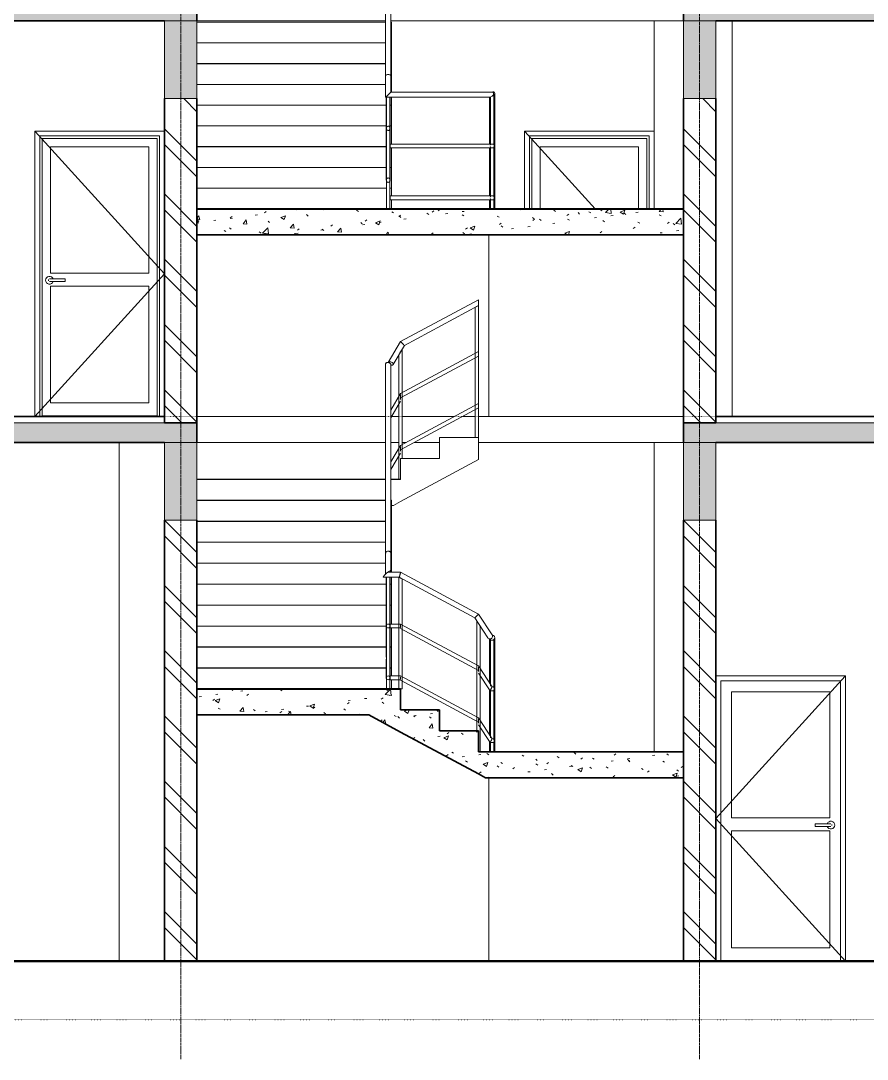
# Model space of a CAD drawing. Header units: millimetres. Extents: x -22696 to 333987, y -7117 to 2643871.
# Drawn here: x 84063 to 90588, y -755 to 7250 of the extents above; entities that cross this region are included whole.
import ezdxf

# ---------------------------------------------------------------- set-up
doc = ezdxf.new("R2010")
doc.units = ezdxf.units.MM
doc.linetypes.add('Dot 2mm', pattern=[2, 0, -2])
doc.linetypes.add('Grid Line', pattern=[22.225, 12.7, -3.175, 3.175, -3.175])
for name, color, linetype, lineweight in [('A-010-M_LINE-T', 7, 'Continuous', 18), ('A_Center_Line', 7, 'Continuous', 9), ('A_Col_Ele', 7, 'Continuous', 18), ('A_Detail_Ele', 7, 'Continuous', 18), ('A_Door_Ele', 7, 'Continuous', 9), ('A_Floor_Ele', 7, 'Continuous', 9), ('A_Floor_Plan_Common', 7, 'Continuous', 9), ('A_Floor_Plan_Cut', 7, 'Continuous', 35), ('A_Floor_Sec', 7, 'Continuous', 35), ('A_level', 7, 'Continuous', 9), ('A_LINE', 94, 'Continuous', 18), ('A_Railing', 250, 'Continuous', 9), ('A_Stair_Ele', 250, 'Continuous', 9), ('A_Stair_Sec', 250, 'Continuous', 35), ('A_Wall_Ele', 7, 'Continuous', 9), ('A_Wall_Plan', 7, 'Continuous', 35), ('A_Wall_Sec', 7, 'Continuous', 35)]:
    doc.layers.add(name, color=color, linetype=linetype, lineweight=lineweight)
pattern_1 = [(50, (86128.8, 3775), (364.368, -31.878), [38.1, -419.1]), (355, (86128.8, 3775), (-70.486, 382.113), [30.48, -335.28]), (100.451, (86159.18, 3772.34), (293.885, 350.233), [32.38, -356.18]), (46.184, (86128.8, 3876.6), (542.16, -84.086), [57.15, -628.65]), (96.636, (86174, 3869.6), (474.805, 494.855), [48.57, -534.27]), (351.184, (86128.8, 3876.6), (474.81, 494.85), [45.72, -502.92]), (21, (86179.6, 3851.2), (303.228, -204.53), [38.1, -419.1]), (326, (86179.6, 3851.2), (123.604, 368.376), [30.48, -335.28]), (71.451, (86204.88, 3834.16), (426.834, 163.843), [32.38, -356.18]), (37.5, (86128.81, 3775), (6.1766, 169.11), [16.764, -314.452, 16.764, -323.596, -336.55]), (37.5, (86128.81, 3775), (6.1766, 169.11), [-671.576, 16.764, -319.786]), (7.5, (86128.81, 3775), (133.639, 200.3615), [16.764, -177.292, 16.764, -306.832, -128.27]), (7.5, (86128.81, 3775), (133.639, 200.3615), [-517.652, 16.764, -111.506]), (327.5, (86015.53, 3775), (271.182, -11.4584), [16.764, -110.236, 16.764, -379.476, -525.78]), (327.5, (86015.53, 3775), (271.182, -11.4584), [-523.24, 16.764, -509.016]), (317.5, (85964.73, 3775), (296.259, 50.853), [16.764, -148.336, 16.764, -246.38, -373.38]), (317.5, (85964.73, 3775), (296.259, 50.853), [-428.244, 16.764, -356.616])]

# ---------------------------------------------------------------- blocks, each defined once
blk = doc.blocks.new('Concrete Rectangular - 250 x 600mm-571863-Section 1')
at = {"layer": 'A_Col_Ele'}
blk.add_line((-8225, 4000), (-8225, 0), dxfattribs=at)
blk = doc.blocks.new('MM_Single leaf Flush Door - D1-530181-Section 1')
at = {"layer": 'A_Door_Ele'}
for p, q in [((-4554.4, 5800), (-5097, 6397)), ((-5062, 6362), (-4138, 6362)), ((-5062, 5800), (-5062, 6362)), ((-5043, 6343), (-4157, 6343)), ((-5043, 5800), (-5043, 6343)), ((-4157, 6343), (-4157, 5800)), ((-4138, 5800), (-4138, 6362)), ((-4978.5, 5800), (-4978.5, 6278.5)), ((-4978.5, 6278.5), (-4221.5, 6278.5)), ((-4221.5, 6278.5), (-4221.5, 5800))]:
    blk.add_line(p, q, dxfattribs=at)
blk = doc.blocks.new('Railing - 25mm 2-560961-Section 1')
at = {"layer": 'A_Railing'}
for p, q in [((-6067.5, 4677.1), (-6067.5, 3715.4)), ((-6042.5, 3876.9), (-6042.5, 4719.4))]:
    blk.add_line(p, q, dxfattribs=at)
at = {"layer": 'A_Railing', "flags": 128}
for points in [[(-6055, 4698.3), (-6059.8, 4690.2), (-6063.8, 4683.3), (-6066.5, 4678.7), (-6067.5, 4677.1)], [(-6042.5, 4719.4), (-6043.5, 4717.8), (-6046.2, 4713.2), (-6050.2, 4706.4), (-6055, 4698.3)]]:
    blk.add_lwpolyline(points, dxfattribs=at)
blk = doc.blocks.new('Railing - 25mm 2-464992-Section 1')
at = {"layer": 'A_Railing'}
for p, q in [((-6162.9, 2960), (-6162.9, 2100)), ((-6150.4, 2960), (-6162.9, 2960)), ((-6137.9, 2960), (-6150.4, 2960)), ((-6137.9, 2100), (-6137.9, 2960))]:
    blk.add_line(p, q, dxfattribs=at)
blk = doc.blocks.new('Railing - 25mm 2-560952-Section 1')
at = {"layer": 'A_Railing'}
for p, q in [((-6067.5, 2961.3), (-6067.5, 2100)), ((-6042.5, 2100), (-6042.5, 2947.8)), ((-6055, 2100), (-6042.5, 2100))]:
    blk.add_line(p, q, dxfattribs=at)
at = {"layer": 'A_Railing', "flags": 128}
for points in [[(-6055, 2954.6), (-6060.4, 2957.5), (-6064.8, 2959.8), (-6067.2, 2961.1)], [(-6042.5, 2947.8), (-6042.8, 2948), (-6045.2, 2949.3), (-6049.6, 2951.6), (-6055, 2954.6)]]:
    blk.add_lwpolyline(points, dxfattribs=at)
blk = doc.blocks.new('Railing - 25mm 2-560955-Section 1')
at = {"layer": 'A_Railing'}
for p, q in [((-5467.5, 2622.9), (-5467.5, 1776.9)), ((-5442.5, 1615.4), (-5442.5, 2584.6))]:
    blk.add_line(p, q, dxfattribs=at)
at = {"layer": 'A_Railing', "flags": 128}
for points in [[(-5455, 2603.7), (-5459.8, 2611.1), (-5463.8, 2617.3), (-5466.5, 2621.4), (-5467.5, 2622.9)], [(-5442.5, 2584.6), (-5443.5, 2586), (-5446.2, 2590.2), (-5450.2, 2596.4), (-5455, 2603.7)]]:
    blk.add_lwpolyline(points, dxfattribs=at)
blk = doc.blocks.new('Railing - 25mm 2-V10-Section 1')
at = {"layer": 'A_Railing'}
for p, q in [((-5362.1, 2475.4), (-5362.1, 2122)), ((-5337.1, 2475.4), (-5362.1, 2475.4)), ((-5337.1, 2107.9), (-5337.1, 2475.4)), ((-5362.1, 2092.2), (-5362.1, 1722)), ((-5337.1, 1707.9), (-5337.1, 2092.9)), ((-5362.1, 1692.2), (-5362.1, 1615.4)), ((-5337.1, 1615.4), (-5337.1, 1692.9))]:
    blk.add_line(p, q, dxfattribs=at)
blk = doc.blocks.new('Railing - 25mm 2-V11-Section 1')
at = {"layer": 'A_Railing'}
for p, q in [((-5354.5, 2476.2), (-5356.8, 2475.4)), ((-5342.4, 2475.4), (-5344.7, 2476.2))]:
    blk.add_line(p, q, dxfattribs=at)
blk = doc.blocks.new('Railing - 25mm 2-560950-Section 1')
at = {"layer": 'A_Railing'}
for p, q in [((-5455, 4200), (-5455, 5054.6)), ((-5480, 5041.1), (-5480, 4038.5))]:
    blk.add_line(p, q, dxfattribs=at)
at = {"layer": 'A_Railing', "flags": 128}
for points in [[(-5467.5, 5047.8), (-5472.9, 5044.9), (-5477.3, 5042.6), (-5479.7, 5041.3), (-5480, 5041.1)], [(-5455.3, 5054.4), (-5457.7, 5053.1), (-5462.1, 5050.8), (-5467.5, 5047.8)]]:
    blk.add_lwpolyline(points, dxfattribs=at)
blk = doc.blocks.new('Railing - Railing-546086-Section 1')
at = {"layer": 'A_Railing'}
for p, q in [((-5455, 4700), (-6055, 4376.9)), ((-6055, 4342.9), (-5455, 4665.9)), ((-6055, 4376.9), (-6130.4, 4249.3)), ((-6055, 4355.5), (-6055, 4359.9)), ((-6055, 4355.1), (-6055, 4347.4)), ((-6130.4, 4190.3), (-6055, 4317.9)), ((-5455, 4300), (-6055, 3976.9)), ((-6055, 3942.9), (-5455, 4265.9)), ((-6055, 3976.9), (-6130.4, 3849.3)), ((-6055, 3955.5), (-6055, 3959.9)), ((-6055, 3955.1), (-6055, 3947.4)), ((-6130.4, 3790.3), (-6055, 3917.9)), ((-6165.4, 2960.1), (-6165.4, 2744.5)), ((-6135.4, 2744.5), (-6135.4, 2960)), ((-6165.4, 2744.5), (-6165.4, 2726.1)), ((-6165.4, 2726.1), (-6165.4, 2585)), ((-6135.4, 2726.1), (-6135.4, 2744.5)), ((-6135.4, 2598), (-6135.4, 2726.1)), ((-6165.4, 2585), (-6165.4, 2344.5)), ((-6055, 2600), (-6135.4, 2600)), ((-6135.4, 2585), (-6135.4, 2600)), ((-6135.4, 2570), (-6135.4, 2585)), ((-6135.4, 2570), (-6055, 2570)), ((-6135.4, 2344.5), (-6135.4, 2570)), ((-5455, 2276.9), (-6055, 2600)), ((-6055, 2592.5), (-6055, 2585)), ((-6055, 2585), (-6055, 2582.9)), ((-6055, 2565.9), (-5455, 2242.9)), ((-6165.4, 2326.1), (-6165.4, 2185)), ((-6135.4, 2198), (-6135.4, 2326.1)), ((-5349.6, 2115.4), (-5455, 2276.9)), ((-5455, 2259.9), (-5455, 2255.5)), ((-5455, 2249.5), (-5455, 2256.6)), ((-6055, 2200), (-6135.4, 2200)), ((-6135.4, 2185), (-6135.4, 2200)), ((-6135.4, 2170), (-6135.4, 2185)), ((-6135.4, 2170), (-6055, 2170)), ((-5455, 1876.9), (-6055, 2200)), ((-6055, 2192.5), (-6055, 2185)), ((-6055, 2185), (-6055, 2183.4)), ((-6055, 2183), (-6055, 2183.5)), ((-6055, 2165.9), (-5455, 1842.9)), ((-5455, 2222), (-5365.8, 2085.4)), ((-5365.8, 2085.4), (-5334.6, 2085.4)), ((-5364.6, 2085.4), (-5364.6, 1738.2)), ((-5334.6, 2115.4), (-5349.6, 2115.4)), ((-5334.6, 2115.4), (-5334.6, 2100.4)), ((-5334.6, 2100.4), (-5334.6, 2085.4)), ((-5334.6, 1715.4), (-5334.6, 2085.4)), ((-5349.6, 1715.4), (-5455, 1876.9)), ((-5455, 1859.9), (-5455, 1855.5)), ((-5455, 1849.5), (-5455, 1856.6)), ((-5455, 1822), (-5365.8, 1685.4)), ((-5365.8, 1685.4), (-5334.6, 1685.4)), ((-5364.6, 1685.4), (-5364.6, 1616.5)), ((-5334.6, 1715.4), (-5349.6, 1715.4)), ((-5334.6, 1715.4), (-5334.6, 1700.4)), ((-5334.6, 1700.4), (-5334.6, 1685.4)), ((-5334.6, 1616.5), (-5334.6, 1685.4))]:
    blk.add_line(p, q, dxfattribs=at)
at = {"layer": 'A_Railing', "flags": 128}
for points in [[(-5455, 4700), (-5455, 4699.4), (-5455, 4697.7), (-5455, 4695), (-5455, 4691.5), (-5455, 4687.4), (-5455, 4683)], [(-5455, 4683), (-5455, 4678.6), (-5455, 4674.4), (-5455, 4670.9), (-5455, 4668.2), (-5455, 4666.5), (-5455, 4665.9)], [(-6055, 4359.9), (-6055, 4364.3), (-6055, 4368.4)], [(-6055, 4347.4), (-6055, 4339.8), (-6055, 4332.7), (-6055, 4331.3)], [(-5455, 4300), (-5455, 4299.4), (-5455, 4297.7), (-5455, 4295), (-5455, 4291.5), (-5455, 4287.4), (-5455, 4283)], [(-5455, 4283), (-5455, 4278.6), (-5455, 4274.4), (-5455, 4270.9), (-5455, 4268.2), (-5455, 4266.5), (-5455, 4265.9)], [(-6055, 3959.9), (-6055, 3964.3), (-6055, 3968.4)], [(-6055, 3947.4), (-6055, 3939.8), (-6055, 3932.7), (-6055, 3931.5)], [(-6163.4, 2753), (-6164.9, 2748.9), (-6165.4, 2744.5)], [(-6165.4, 2726.1), (-6164.9, 2735.3), (-6163.4, 2743.8), (-6163, 2745.4)], [(-6165.4, 2744.5), (-6164.9, 2740.1), (-6164.4, 2738.5)], [(-6137.8, 2745.4), (-6137.4, 2743.8), (-6135.9, 2735.3), (-6135.4, 2726.1)], [(-6135.4, 2744.5), (-6135.9, 2748.9), (-6137.4, 2753)], [(-6136.4, 2738.5), (-6135.9, 2740.1), (-6135.4, 2744.5)], [(-6055, 2574.4), (-6055, 2578.6), (-6055, 2583)], [(-6163.4, 2353), (-6164.9, 2348.9), (-6165.4, 2344.5)], [(-6165.4, 2326.1), (-6164.9, 2335.3), (-6163.4, 2343.8), (-6163, 2345.1)], [(-6165.4, 2344.5), (-6164.9, 2340.1), (-6164.4, 2338.5)], [(-6137.8, 2345.1), (-6137.4, 2343.8), (-6135.9, 2335.3), (-6135.4, 2326.1)], [(-6135.4, 2344.5), (-6135.9, 2348.9), (-6137.4, 2353)], [(-6136.4, 2338.5), (-6135.9, 2340.1), (-6135.4, 2344.5)], [(-5455, 2268.4), (-5455, 2264.3), (-5455, 2259.9)], [(-5455, 2234.5), (-5455, 2235.7), (-5455, 2242.4), (-5455, 2249.5)], [(-6055, 2174.4), (-6055, 2178.6), (-6055, 2183)], [(-5455, 1868.4), (-5455, 1864.3), (-5455, 1859.9)], [(-5455, 1834.5), (-5455, 1835.7), (-5455, 1842.4), (-5455, 1849.5)]]:
    blk.add_lwpolyline(points, dxfattribs=at)
at = {"layer": 'A_Railing'}
for centre, start, end in [((-6150.4, 2585), 0, 180), ((-6150.4, 2585), 180, 0), ((-6150.4, 2185), 0, 180), ((-6150.4, 2185), 180, 0)]:
    blk.add_arc(centre, 15, start, end, dxfattribs=at)
for points in [[(-6163.4, 2592.5), (-6163.7, 2591.9), (-6164.3, 2590.8), (-6164.7, 2589.5), (-6164.9, 2588.9)], [(-6164.9, 2581.1), (-6164.7, 2580.5), (-6164.3, 2579.2), (-6163.7, 2578.1), (-6163.4, 2577.5)]]:
    blk.add_open_spline(points, degree=3, dxfattribs=at)
for points, knots in [([(-6135.4, 2585), (-6135.4, 2586.3), (-6135.7, 2588.3), (-6136.5, 2590.8), (-6137.1, 2591.9), (-6137.4, 2592.5)], [0, 0, 0, 0, 0.0833333, 0.125, 0.1666667, 0.1666667, 0.1666667, 0.1666667]), ([(-6137.4, 2577.5), (-6137.1, 2578.1), (-6136.5, 2579.2), (-6135.7, 2581.7), (-6135.4, 2583.7), (-6135.4, 2585)], [0.8333333, 0.8333333, 0.8333333, 0.8333333, 0.875, 0.9166667, 1, 1, 1, 1]), ([(-6163.4, 2192.5), (-6163.7, 2191.9), (-6164.3, 2190.8), (-6165.1, 2188.3), (-6165.4, 2186.3), (-6165.4, 2185)], [0.8333333, 0.8333333, 0.8333333, 0.8333333, 0.875, 0.9166667, 1, 1, 1, 1]), ([(-6165.4, 2185), (-6165.4, 2183.7), (-6165.1, 2181.7), (-6164.3, 2179.2), (-6163.7, 2178.1), (-6163.4, 2177.5)], [0, 0, 0, 0, 0.0833333, 0.125, 0.1666667, 0.1666667, 0.1666667, 0.1666667]), ([(-6135.4, 2185), (-6135.4, 2186.3), (-6135.7, 2188.3), (-6136.5, 2190.8), (-6137.1, 2191.9), (-6137.4, 2192.5)], [0, 0, 0, 0, 0.0833333, 0.125, 0.1666667, 0.1666667, 0.1666667, 0.1666667]), ([(-6137.4, 2177.5), (-6137.1, 2178.1), (-6136.5, 2179.2), (-6135.7, 2181.7), (-6135.4, 2183.7), (-6135.4, 2185)], [0.8333333, 0.8333333, 0.8333333, 0.8333333, 0.875, 0.9166667, 1, 1, 1, 1]), ([(-5357.7, 2100.4), (-5358.4, 2099.1), (-5359.5, 2097.1), (-5360.8, 2094.6), (-5361.8, 2092.9), (-5362.7, 2091.2), (-5363.8, 2089.3), (-5364.8, 2087.2), (-5365.7, 2085.7), (-5365.8, 2085.4), (-5365.8, 2085.4)], [0, 0, 0, 0, 0.0833333, 0.125, 0.1666667, 0.2083333, 0.25, 0.3333333, 0.4166667, 0.5, 0.5, 0.5, 0.5]), ([(-5352.7, 2109.7), (-5352.7, 2109.6), (-5353, 2109.1), (-5353.6, 2107.9), (-5354.6, 2106.1), (-5356, 2103.7), (-5357, 2101.7), (-5357.7, 2100.4)], [0.786921, 0.786921, 0.786921, 0.786921, 0.7916667, 0.8333333, 0.875, 0.9166667, 1, 1, 1, 1]), ([(-5357.7, 1700.4), (-5358.4, 1699.1), (-5359.5, 1697.1), (-5360.8, 1694.6), (-5361.8, 1692.9), (-5362.7, 1691.2), (-5363.8, 1689.3), (-5364.8, 1687.2), (-5365.7, 1685.7), (-5365.8, 1685.4), (-5365.8, 1685.4)], [0, 0, 0, 0, 0.0833333, 0.125, 0.1666667, 0.2083333, 0.25, 0.3333333, 0.4166667, 0.5, 0.5, 0.5, 0.5]), ([(-5352.7, 1709.7), (-5352.7, 1709.6), (-5353, 1709.1), (-5353.6, 1707.9), (-5354.6, 1706.1), (-5356, 1703.7), (-5357, 1701.7), (-5357.7, 1700.4)], [0.786921, 0.786921, 0.786921, 0.786921, 0.7916667, 0.8333333, 0.875, 0.9166667, 1, 1, 1, 1])]:
    blk.add_open_spline(points, degree=3, knots=knots, dxfattribs=at)
for name in ['Railing - 25mm 2-560950-Section 1', 'Railing - 25mm 2-560961-Section 1', 'Railing - 25mm 2-464992-Section 1', 'Railing - 25mm 2-560952-Section 1', 'Railing - 25mm 2-560955-Section 1', 'Railing - 25mm 2-V10-Section 1', 'Railing - 25mm 2-V11-Section 1']:
    blk.add_blockref(name, (0, 0))
blk = doc.blocks.new('Top Rail Type - Top Rail_Internal_-546113-Section 1')
at = {"layer": 'A_Railing'}
for p, q in [((-5455, 5100), (-6055, 4776.9)), ((-6026.2, 4747), (-5455, 5054.6)), ((-6055, 4776.9), (-6150.4, 4615.4)), ((-6112.5, 4600.9), (-6026.2, 4747)), ((-6170.4, 4606.3), (-6170.4, 3147.1)), ((-6130.4, 3147.1), (-6130.4, 4599.5)), ((-6170.4, 3147.1), (-6170.4, 2986.7)), ((-6130.4, 3009.7), (-6130.4, 3147.1)), ((-6055, 3000), (-6150.4, 3000)), ((-5455, 2676.9), (-6055, 3000)), ((-6186.6, 2960), (-6065.1, 2960)), ((-6065.1, 2960), (-5482.9, 2646.5)), ((-5482.9, 2646.5), (-5383.1, 2493.5)), ((-5349.6, 2515.4), (-5455, 2676.9)), ((-5369.6, 2484.8), (-5369.6, 2145.9)), ((-5329.6, 1616.5), (-5329.6, 2495.4)), ((-5369.6, 2091.1), (-5369.6, 1745.9)), ((-5369.6, 1691.1), (-5369.6, 1616.5))]:
    blk.add_line(p, q, dxfattribs=at)
at = {"layer": 'A_Railing', "flags": 128}
for points in [[(-5455, 5100), (-5455, 5099.2), (-5455, 5097), (-5455, 5093.3), (-5455, 5088.6), (-5455, 5083.2), (-5455, 5077.3)], [(-5455, 5077.3), (-5455, 5071.4), (-5455, 5065.9), (-5455, 5061.2), (-5455, 5057.6), (-5455, 5055.3), (-5455, 5054.6)], [(-6170.4, 4606.3), (-6169.7, 4609.4), (-6167.7, 4612.1), (-6164.5, 4614.1), (-6160.4, 4615.4), (-6155.6, 4615.8), (-6150.4, 4615.4), (-6145.2, 4614.1), (-6140.4, 4612), (-6136.3, 4609.3), (-6133.1, 4606.2), (-6131.1, 4602.8), (-6130.4, 4599.5)], [(-6125.1, 4618.9), (-6130.2, 4620.4), (-6135.4, 4621.1), (-6140.3, 4620.9), (-6144.7, 4619.8), (-6148.1, 4617.9), (-6150.4, 4615.4)], [(-6130.4, 4595.5), (-6127.5, 4595.2), (-6122.5, 4595.4), (-6118.2, 4596.5), (-6114.8, 4598.4), (-6112.5, 4600.9), (-6111.5, 4604), (-6111.8, 4607.3), (-6113.5, 4610.7), (-6116.4, 4613.9), (-6120.4, 4616.7), (-6125.1, 4618.9)], [(-6186.6, 2960), (-6188.2, 2960.7), (-6188.4, 2962.7), (-6187.3, 2965.9), (-6184.9, 2970), (-6181.4, 2974.8), (-6177, 2980)], [(-6177, 2980), (-6172, 2985.2), (-6166.8, 2990), (-6161.7, 2994.1), (-6157.1, 2997.3), (-6153.2, 2999.3), (-6150.4, 3000)], [(-6130.4, 3009.7), (-6131.1, 3011.2), (-6133.1, 3011.5), (-6136.3, 3010.3), (-6140.4, 3007.9), (-6145.2, 3004.4), (-6150.4, 3000)], [(-6135.1, 3000), (-6133.1, 3003), (-6131.1, 3006.9), (-6130.4, 3009.7)], [(-5355.4, 2487.7), (-5360.1, 2485.4), (-5365.3, 2484.5), (-5370.5, 2484.9), (-5375.4, 2486.6), (-5379.7, 2489.6), (-5383.1, 2493.5)], [(-5366.9, 2485.4), (-5363.7, 2481.2), (-5359.6, 2478.1), (-5354.8, 2476.1), (-5349.6, 2475.4), (-5344.4, 2476.1), (-5339.6, 2478.1), (-5335.5, 2481.2), (-5332.3, 2485.4), (-5330.3, 2490.2), (-5329.6, 2495.4)], [(-5349.6, 2515.4), (-5347.3, 2510.7), (-5346.4, 2505.5), (-5346.8, 2500.3), (-5348.5, 2495.4), (-5351.5, 2491.1), (-5355.4, 2487.7)], [(-5329.6, 2495.4), (-5330.3, 2500.6), (-5332.3, 2505.4), (-5335.5, 2509.5), (-5339.6, 2512.7), (-5344.4, 2514.7), (-5349.6, 2515.4)]]:
    blk.add_lwpolyline(points, dxfattribs=at)
at = {"layer": 'A_Railing'}
for points, knots in [([(-6040.6, 4762), (-6041.9, 4763.3), (-6044.4, 4765.9), (-6047.9, 4769.5), (-6050.9, 4772.7), (-6054, 4775.9), (-6055, 4776.9), (-6055, 4776.9)], [0, 0, 0, 0, 0.0833333, 0.1666667, 0.25, 0.3333333, 0.5, 0.5, 0.5, 0.5]), ([(-6026.2, 4747), (-6026.2, 4747), (-6027.2, 4748), (-6030.3, 4751.3), (-6033.3, 4754.4), (-6036.8, 4758), (-6039.4, 4760.6), (-6040.6, 4762)], [0.5, 0.5, 0.5, 0.5, 0.6666667, 0.75, 0.8333333, 0.9166667, 1, 1, 1, 1]), ([(-6130.4, 3147.1), (-6130.4, 3148.3), (-6130.9, 3150.9), (-6132.9, 3154.4), (-6136.1, 3157.4), (-6140.3, 3159.7), (-6145.2, 3161.2), (-6152.1, 3161.9), (-6159.1, 3160.5), (-6164.7, 3157.4), (-6167.9, 3154.4), (-6169.9, 3150.9), (-6170.4, 3148.3), (-6170.4, 3147.1)], [0, 0, 0, 0, 0.083333, 0.166667, 0.25, 0.333333, 0.416667, 0.5, 0.666667, 0.75, 0.833333, 0.916667, 1, 1, 1, 1]), ([(-6055, 3000), (-6055, 3000), (-6055.4, 2998.6), (-6056.4, 2994.3), (-6057.5, 2990.1), (-6058.7, 2985.2), (-6059.6, 2981.7), (-6060, 2980)], [0.5, 0.5, 0.5, 0.5, 0.6666667, 0.75, 0.8333333, 0.9166667, 1, 1, 1, 1]), ([(-5469, 2661.7), (-5470.2, 2660.4), (-5472.6, 2657.8), (-5476, 2654), (-5479, 2650.9), (-5482, 2647.6), (-5482.9, 2646.5), (-5482.9, 2646.5)], [0, 0, 0, 0, 0.0833333, 0.1666667, 0.25, 0.3333333, 0.5, 0.5, 0.5, 0.5]), ([(-5455, 2676.9), (-5455, 2676.9), (-5456, 2675.9), (-5459, 2672.6), (-5461.9, 2669.4), (-5465.3, 2665.7), (-5467.8, 2663.1), (-5469, 2661.7)], [0.5, 0.5, 0.5, 0.5, 0.6666667, 0.75, 0.8333333, 0.9166667, 1, 1, 1, 1])]:
    blk.add_open_spline(points, degree=3, knots=knots, dxfattribs=at)
blk.add_open_spline([(-6060, 2980), (-6060.5, 2978.3), (-6061.4, 2974.8), (-6062.6, 2969.9), (-6063.6, 2965.7), (-6064.5, 2962.5), (-6064.8, 2961.1), (-6064.9, 2960.7)], degree=3, dxfattribs=at)
blk = doc.blocks.new('Concrete Rectangular - 250 x 600mm-V12-Section 1')
at = {"layer": 'A_Col_Ele'}
for p, q in [((-4100, 7250), (-4100, 5800)), ((-3500, 7250), (-3500, 4200)), ((-4100, 4000), (-4100, 1615.4))]:
    blk.add_line(p, q, dxfattribs=at)
blk = doc.blocks.new('MM_Single leaf Flush Door - D1-V13-Section 1')
at = {"layer": 'A_Door_Ele'}
for p, q in [((-3625, 1100), (-2628, 2197)), ((-2663, 2162), (-3587, 2162)), ((-3587, 2162), (-3587, 5)), ((-3587, 2162), (-3587, 0)), ((-3587, 2162), (-2663, 2162)), ((-2663, 5), (-2663, 2162)), ((-2663, 2162), (-2663, 0)), ((-3503.5, 2078.5), (-2746.5, 2078.5)), ((-3503.5, 1105), (-3503.5, 2078.5)), ((-2746.5, 2078.5), (-2746.5, 1105)), ((-3625, 1100), (-2625, 0)), ((-2746.5, 1105), (-3503.5, 1105)), ((-2755, 1060), (-2860, 1060)), ((-2860, 1050), (-2860, 1060)), ((-2860, 1040), (-2860, 1050)), ((-3503.5, 1005), (-2746.5, 1005)), ((-3503.5, 105), (-3503.5, 1005)), ((-2860, 1040), (-2755, 1040)), ((-2746.5, 1005), (-2746.5, 105)), ((-2746.5, 105), (-3503.5, 105)), ((-3587, 5), (-2663, 5)), ((-3568, 5), (-3568, 0)), ((-2682, 5), (-2682, 0))]:
    blk.add_line(p, q, dxfattribs=at)
at = {"layer": 'A_Door_Ele', "flags": 128}
for points in [[(-2740, 1060), (-2740, 1060), (-2740, 1060), (-2740.1, 1060), (-2740.2, 1060), (-2740.3, 1060), (-2740.4, 1060), (-2740.6, 1060), (-2740.8, 1060), (-2741, 1060), (-2741.2, 1060), (-2741.4, 1060), (-2741.7, 1060), (-2742, 1060), (-2742.3, 1060), (-2742.6, 1060), (-2743, 1060), (-2743.3, 1060), (-2743.7, 1060), (-2744.1, 1060), (-2744.5, 1060), (-2745, 1060), (-2745.4, 1060), (-2745.9, 1060), (-2746.4, 1060), (-2746.9, 1060), (-2747.4, 1060), (-2747.9, 1060), (-2748.5, 1060), (-2749, 1060), (-2749.6, 1060), (-2750.1, 1060), (-2750.7, 1060), (-2751.3, 1060), (-2751.9, 1060), (-2752.5, 1060), (-2753, 1060), (-2753.6, 1060), (-2754.2, 1060), (-2754.8, 1060), (-2755, 1060)], [(-2755, 1040), (-2754.4, 1040), (-2753.8, 1040), (-2753.2, 1040), (-2752.6, 1040), (-2752, 1040), (-2751.4, 1040), (-2750.9, 1040), (-2750.3, 1040), (-2749.7, 1040), (-2749.2, 1040), (-2748.6, 1040), (-2748.1, 1040), (-2747.5, 1040), (-2747, 1040), (-2746.5, 1040), (-2746, 1040), (-2745.6, 1040), (-2745.1, 1040), (-2744.7, 1040), (-2744.2, 1040), (-2743.8, 1040), (-2743.4, 1040), (-2743.1, 1040), (-2742.7, 1040), (-2742.4, 1040), (-2742.1, 1040), (-2741.8, 1040), (-2741.5, 1040), (-2741.2, 1040), (-2741, 1040), (-2740.8, 1040), (-2740.6, 1040), (-2740.5, 1040), (-2740.3, 1040), (-2740.2, 1040), (-2740.1, 1040), (-2740.1, 1040), (-2740, 1040), (-2740, 1040)]]:
    blk.add_lwpolyline(points, dxfattribs=at)
at = {"layer": 'A_Door_Ele'}
for centre, radius, start, end in [((-2737.5, 1050), 30, 360, 160.36566), ((-2737.5, 1050), 30, 199.56325, 0), ((-2740, 1050), 10, 75, 90), ((-2740, 1050), 10, 0, 23.9347), ((-2740, 1050), 10, 336.0653, 0), ((-2740, 1050), 10, 270, 285)]:
    blk.add_arc(centre, radius, start, end, dxfattribs=at)
blk = doc.blocks.new('MM_Single leaf Flush Door - D1-V14-Section 1')
at = {"layer": 'A_Door_Ele'}
for p, q in [((-7875, 5300), (-8872, 6397)), ((-8837, 6362), (-7913, 6362)), ((-8837, 4200), (-8837, 6362)), ((-8818, 6343), (-7932, 6343)), ((-8818, 4200), (-8818, 6343)), ((-7932, 6343), (-7932, 4200)), ((-7913, 4200), (-7913, 6362)), ((-8753.5, 5305), (-8753.5, 6278.5)), ((-8753.5, 6278.5), (-7996.5, 6278.5)), ((-7996.5, 6278.5), (-7996.5, 5305)), ((-7875, 5300), (-8875, 4200)), ((-7996.5, 5305), (-8753.5, 5305)), ((-8753.5, 4305), (-8753.5, 5205)), ((-8753.5, 5205), (-7996.5, 5205)), ((-8640, 5260), (-8745, 5260)), ((-8745, 5240), (-8640, 5240)), ((-8640, 5260), (-8640, 5250)), ((-8640, 5250), (-8640, 5240)), ((-7996.5, 5205), (-7996.5, 4305)), ((-7996.5, 4305), (-8753.5, 4305)), ((-8818, 4205), (-7932, 4205))]:
    blk.add_line(p, q, dxfattribs=at)
at = {"layer": 'A_Door_Ele', "flags": 128}
for points in [[(-8745, 5260), (-8745.6, 5260), (-8746.2, 5260), (-8746.8, 5260), (-8747.4, 5260), (-8748, 5260), (-8748.6, 5260), (-8749.1, 5260), (-8749.7, 5260), (-8750.3, 5260), (-8750.8, 5260), (-8751.4, 5260), (-8751.9, 5260), (-8752.5, 5260), (-8753, 5260), (-8753.5, 5260), (-8754, 5260), (-8754.4, 5260), (-8754.9, 5260), (-8755.3, 5260), (-8755.8, 5260), (-8756.2, 5260), (-8756.6, 5260), (-8756.9, 5260), (-8757.3, 5260), (-8757.6, 5260), (-8757.9, 5260), (-8758.2, 5260), (-8758.5, 5260), (-8758.8, 5260), (-8759, 5260), (-8759.2, 5260), (-8759.4, 5260), (-8759.5, 5260), (-8759.7, 5260), (-8759.8, 5260), (-8759.9, 5260), (-8759.9, 5260), (-8760, 5260), (-8760, 5260)], [(-8760, 5240), (-8760, 5240), (-8760, 5240), (-8759.9, 5240), (-8759.8, 5240), (-8759.7, 5240), (-8759.6, 5240), (-8759.4, 5240), (-8759.2, 5240), (-8759, 5240), (-8758.8, 5240), (-8758.6, 5240), (-8758.3, 5240), (-8758, 5240), (-8757.7, 5240), (-8757.4, 5240), (-8757, 5240), (-8756.7, 5240), (-8756.3, 5240), (-8755.9, 5240), (-8755.5, 5240), (-8755, 5240), (-8754.6, 5240), (-8754.1, 5240), (-8753.6, 5240), (-8753.1, 5240), (-8752.6, 5240), (-8752.1, 5240), (-8751.5, 5240), (-8751, 5240), (-8750.4, 5240), (-8749.9, 5240), (-8749.3, 5240), (-8748.7, 5240), (-8748.1, 5240), (-8747.5, 5240), (-8747, 5240), (-8746.4, 5240), (-8745.8, 5240), (-8745.2, 5240), (-8745, 5240)]]:
    blk.add_lwpolyline(points, dxfattribs=at)
at = {"layer": 'A_Door_Ele'}
for centre, radius, start, end in [((-8762.5, 5250), 30, 19.63434, 180), ((-8762.5, 5250), 30, 180, 340.43675), ((-8760, 5250), 10, 153.41121, 180), ((-8760, 5250), 10, 180, 210), ((-8760, 5250), 10, 90, 105), ((-8760, 5250), 10, 255, 270)]:
    blk.add_arc(centre, radius, start, end, dxfattribs=at)
blk = doc.blocks.new('Railing - 25mm 2-542645-Section 1')
at = {"layer": 'A_Railing'}
for p, q in [((-5362.1, 6664.6), (-5362.1, 6292.5)), ((-5337.1, 6292.5), (-5337.1, 6668.2)), ((-5362.1, 6277.6), (-5362.1, 5892.5)), ((-5337.1, 5892.5), (-5337.1, 6277.5)), ((-5362.1, 5877.6), (-5362.1, 5800)), ((-5337.1, 5800), (-5337.1, 5877.5))]:
    blk.add_line(p, q, dxfattribs=at)
at = {"layer": 'A_Railing', "flags": 128}
blk.add_lwpolyline([(-5337.1, 6668.2), (-5338.3, 6671.1), (-5341.8, 6673.4), (-5344.8, 6674.4)], dxfattribs=at)
blk = doc.blocks.new('Railing - Railing-555145-Section 1')
at = {"layer": 'A_Railing'}
for p, q in [((-6165.4, 6660), (-6165.4, 6421.5)), ((-6135.4, 6421.5), (-6135.4, 6660)), ((-6165.4, 6421.5), (-6165.4, 6021.5)), ((-6135.4, 6300), (-6135.4, 6421.5)), ((-5334.6, 6300), (-6135.4, 6300)), ((-6135.4, 6285), (-6135.4, 6300)), ((-6135.4, 6270), (-6135.4, 6285)), ((-6135.4, 6270), (-5334.6, 6270)), ((-6135.4, 6021.5), (-6135.4, 6270)), ((-5364.6, 6285), (-5364.6, 6282.6)), ((-5364.6, 6270), (-5364.6, 5900)), ((-5334.6, 6300), (-5334.6, 6285)), ((-5334.6, 6282.6), (-5334.6, 6285)), ((-5334.6, 6285), (-5334.6, 6270)), ((-5334.6, 5900), (-5334.6, 6270)), ((-5334.6, 5900), (-6135.4, 5900)), ((-6135.4, 5885), (-6135.4, 5900)), ((-6135.4, 5870), (-6135.4, 5885)), ((-6135.4, 5870), (-5334.6, 5870)), ((-5364.6, 5885), (-5364.6, 5882.2)), ((-5364.6, 5870), (-5364.6, 5800)), ((-5334.6, 5900), (-5334.6, 5885)), ((-5334.6, 5882.2), (-5334.6, 5885)), ((-5334.6, 5885), (-5334.6, 5870)), ((-5334.6, 5800), (-5334.6, 5870))]:
    blk.add_line(p, q, dxfattribs=at)
at = {"layer": 'A_Railing', "flags": 128}
for points in [[(-6135.4, 6421.5), (-6135.9, 6425.9), (-6137.4, 6430), (-6139.8, 6433.5), (-6142.9, 6436.2), (-6146.5, 6437.9), (-6150.4, 6438.5), (-6154.3, 6437.9), (-6157.9, 6436.2), (-6161, 6433.5), (-6163.4, 6430), (-6164.9, 6425.9), (-6165.4, 6421.5)], [(-6165.4, 6421.5), (-6164.9, 6417.1), (-6163.4, 6413), (-6161, 6409.4), (-6157.9, 6406.7), (-6154.3, 6405), (-6150.4, 6404.5), (-6146.5, 6405), (-6142.9, 6406.7), (-6139.8, 6409.4), (-6137.4, 6413), (-6135.9, 6417.1), (-6135.4, 6421.5)], [(-6135.4, 6021.5), (-6135.9, 6025.9), (-6137.4, 6030), (-6139.8, 6033.5), (-6142.9, 6036.2), (-6146.5, 6037.9), (-6150.4, 6038.5), (-6154.3, 6037.9), (-6157.9, 6036.2), (-6161, 6033.5), (-6163.4, 6030), (-6164.9, 6025.9), (-6165.4, 6021.5)], [(-6165.4, 6021.5), (-6164.9, 6017.1), (-6163.4, 6013), (-6161, 6009.4), (-6157.9, 6006.7), (-6154.3, 6005), (-6150.4, 6004.5), (-6146.5, 6005), (-6142.9, 6006.7), (-6139.8, 6009.4), (-6137.4, 6013), (-6135.9, 6017.1), (-6135.4, 6021.5)]]:
    blk.add_lwpolyline(points, dxfattribs=at)
for name, p in [('Railing - 25mm 2-464992-Section 1', (0, 3700)), ('Railing - 25mm 2-542645-Section 1', (0, 0))]:
    blk.add_blockref(name, p)
blk = doc.blocks.new('Top Rail Type - Top Rail_Internal_-555161-Section 1')
at = {"layer": 'A_Railing'}
for p, q in [((-6170.4, 8277.3), (-6170.4, 6823.8)), ((-6130.4, 6823.8), (-6130.4, 8277.3)), ((-6170.4, 6823.8), (-6170.4, 6660)), ((-6130.4, 6700), (-6130.4, 6823.8)), ((-6170.4, 6660), (-5368.4, 6660)), ((-5349.6, 6700), (-6130.4, 6700)), ((-5369.6, 6660), (-5369.6, 6300)), ((-5329.6, 5800), (-5329.6, 6691.8)), ((-5369.6, 6270), (-5369.6, 5900)), ((-5369.6, 5870), (-5369.6, 5800))]:
    blk.add_line(p, q, dxfattribs=at)
at = {"layer": 'A_Railing', "flags": 128}
for points in [[(-6170.4, 8277.3), (-6169.7, 8283.2), (-6167.7, 8288.7), (-6164.5, 8293.4), (-6160.4, 8297), (-6155.6, 8299.2), (-6150.4, 8300), (-6145.2, 8299.2), (-6140.4, 8297), (-6136.3, 8293.4), (-6133.1, 8288.7), (-6131.1, 8283.2), (-6130.4, 8277.3)], [(-6170.4, 6823.8), (-6169.7, 6826.9), (-6167.7, 6829.8), (-6164.5, 6832.3), (-6160.4, 6834.2), (-6155.6, 6835.4), (-6150.4, 6835.8)], [(-6130.4, 6823.8), (-6131.1, 6826.9), (-6133.1, 6829.8), (-6136.3, 6832.3), (-6140.4, 6834.2), (-6145.2, 6835.4), (-6150.4, 6835.8), (-6155.6, 6835.4), (-6160.4, 6834.2), (-6164.5, 6832.3), (-6167.7, 6829.8), (-6169.7, 6826.9), (-6170.4, 6823.8)], [(-6150.4, 6835.8), (-6145.2, 6835.4), (-6140.4, 6834.2), (-6136.3, 6832.3), (-6133.1, 6829.8), (-6131.1, 6826.9), (-6130.4, 6823.8)], [(-6170.4, 6660), (-6169.7, 6660.7), (-6167.7, 6662.7), (-6164.5, 6665.9), (-6160.4, 6670), (-6155.6, 6674.8), (-6150.4, 6680)], [(-6150.4, 6680), (-6155.6, 6674.8), (-6160.4, 6670), (-6164.5, 6665.9), (-6167.7, 6662.7), (-6169.7, 6660.7), (-6170.4, 6660)], [(-6150.4, 6680), (-6145.2, 6685.2), (-6140.4, 6690), (-6136.3, 6694.1), (-6133.1, 6697.3), (-6131.1, 6699.3), (-6130.4, 6700)], [(-6130.4, 6700), (-6131.1, 6699.3), (-6133.1, 6697.3), (-6136.3, 6694.1), (-6140.4, 6690), (-6145.2, 6685.2), (-6150.4, 6680)], [(-5341.4, 6680), (-5344.4, 6674.8), (-5348.4, 6670), (-5353.2, 6665.9), (-5358.3, 6662.7), (-5363.5, 6660.7), (-5368.4, 6660)], [(-5329.6, 6691.8), (-5330.3, 6696), (-5332.3, 6699.3), (-5335.5, 6701.5), (-5339.6, 6702.3), (-5344.4, 6701.8), (-5349.6, 6700)], [(-5349.6, 6700), (-5345.4, 6699.3), (-5342, 6697.3), (-5339.9, 6694.1), (-5339, 6690), (-5339.5, 6685.2), (-5341.4, 6680)], [(-5339.5, 6671.9), (-5335.5, 6676.5), (-5332.3, 6681.7), (-5330.3, 6686.9), (-5329.6, 6691.8)]]:
    blk.add_lwpolyline(points, dxfattribs=at)

msp = doc.modelspace()

# ---------------------------------------------------------------- hatches: boundary and pattern name
at = {"layer": 'A_Detail_Ele', "lineweight": 9}
for points in [[(85171.4, 6650), (85421.4, 6650), (85421.4, 7250), (85171.4, 7250), (85171.4, 6719.1)], [(89421.4, 6650), (89421.4, 7250), (89171.4, 7250), (89171.4, 6650)], [(85421.4, 3400), (85421.4, 4000), (85171.4, 4000), (85171.4, 3400)], [(89421.4, 3400), (89421.4, 4000), (89171.4, 4000), (89171.4, 3400)]]:
    msp.add_hatch(color=9, dxfattribs=at).paths.add_polyline_path(points)
at = {"layer": 'A_Floor_Plan_Cut', "lineweight": 9}
h = msp.add_hatch(color=9, dxfattribs=at)
h.paths.add_polyline_path([(85421.4, 7250), (85421.4, 7400), (80586.4, 7400), (80586.4, 7250), (85171.4, 7250)])
h.paths.add_polyline_path([(93756.4, 7250), (93756.4, 7400), (89171.4, 7400), (89171.4, 7250), (93171.4, 7250)])
h = msp.add_hatch(color=9, dxfattribs=at)
h.paths.add_polyline_path([(93156.4, 4000), (93156.4, 4150), (89171.4, 4150), (89171.4, 4000), (93042, 4000)])
h.paths.add_polyline_path([(81421.4, 4000), (85421.4, 4000), (85421.4, 4150), (81186.4, 4150), (81186.4, 4000)])
at = {"layer": 'A_Stair_Ele'}
h = msp.add_hatch(dxfattribs=at)
h.set_pattern_fill('FP_30', style=0, pattern_type=2)
h.set_pattern_definition(pattern_1)
h.paths.add_polyline_path([(89171.4, 5599), (89171.4, 5799), (85421.4, 5799), (85421.4, 5599), (89035.8, 5599)])
h = msp.add_hatch(dxfattribs=at)
h.set_pattern_fill('FP_30', style=0, pattern_type=2)
h.set_pattern_definition(pattern_1)
h.paths.add_polyline_path([(89171.4, 5799), (89171.4, 5800), (89035.8, 5799)])
h = msp.add_hatch(dxfattribs=at)
h.set_pattern_fill('FP_30', style=0, pattern_type=2)
h.set_pattern_definition(pattern_1)
h.paths.add_polyline_path([(86991.4, 1767.1), (86991.4, 2099), (85421.4, 2099), (85421.4, 1899), (86746.5, 1899), (86920.1, 1805.5)])
h = msp.add_hatch(dxfattribs=at)
h.set_pattern_fill('FP_30', style=0, pattern_type=2)
h.set_pattern_definition(pattern_1)
h.paths.add_polyline_path([(87591.4, 1444), (87591.4, 1775.9), (87291.4, 1775.9), (87291.4, 1937.5), (86991.4, 1937.5), (86991.4, 1767.1), (87589.1, 1445.3)])
h = msp.add_hatch(dxfattribs=at)
h.set_pattern_fill('FP_30', style=0, pattern_type=2)
h.set_pattern_definition(pattern_1)
h.paths.add_polyline_path([(87700.3, 1414.4), (89171.4, 1414.4), (89171.4, 1614.4), (87591.4, 1614.4), (87591.4, 1444), (87646.5, 1414.4)])
at = {"layer": 'A_Wall_Plan', "lineweight": 9}
h = msp.add_hatch(dxfattribs=at)
h.set_pattern_fill('FP_27', color=8, angle=-135, style=0, pattern_type=2)
h.set_pattern_definition([(315, (85171.45, 3400), (251.447, 251.447), []), (315, (85552.45, 3400), (251.447, 251.447), [])])
h.paths.add_polyline_path([(85421.4, 0), (85421.4, 3400), (85171.4, 3400), (85171.4, 0), (85363.4, 0)])
h.paths.add_polyline_path([(85252.1, 4150), (85421.4, 4150), (85421.4, 6650), (85171.4, 6650), (85171.4, 4150)])
h = msp.add_hatch(dxfattribs=at)
h.set_pattern_fill('FP_28', color=8, angle=-135, style=0, pattern_type=2)
h.set_pattern_definition([(315, (89171.45, 3400), (251.447, 251.447), []), (315, (89552.45, 3400), (251.447, 251.447), [])])
h.paths.add_polyline_path([(89258.3, 0), (89421.4, 0), (89421.4, 3400), (89171.4, 3400), (89171.4, 0)])
h.paths.add_polyline_path([(89258.3, 4150), (89421.4, 4150), (89421.4, 6650), (89171.4, 6650), (89171.4, 4150)])

# ---------------------------------------------------------------- linework, layer by layer
at = {"layer": 'A-010-M_LINE-T', "lineweight": 9}
for p, q in [((85421.4, 7250), (85171.4, 7250)), ((85171.4, 7250), (85171.4, 6650)), ((85421.4, 6650), (85421.4, 7250)), ((89421.4, 7250), (89171.4, 7250)), ((89171.4, 7250), (89171.4, 6650)), ((89421.4, 6650), (89421.4, 7250)), ((85171.4, 6650), (85421.4, 6650)), ((89171.4, 6650), (89421.4, 6650)), ((85421.4, 4000), (85171.4, 4000)), ((85171.4, 4000), (85171.4, 3400)), ((85421.4, 3400), (85421.4, 4000)), ((89421.4, 4000), (89171.4, 4000)), ((89171.4, 4000), (89171.4, 3400)), ((89421.4, 3400), (89421.4, 4000)), ((85171.4, 3400), (85421.4, 3400)), ((89171.4, 3400), (89421.4, 3400))]:
    msp.add_line(p, q, dxfattribs=at)
at = {"layer": 'A_Center_Line', "color": 8, "linetype": 'Grid Line'}
for p, q in [((85296.4, -754.8), (85296.4, 11600.9)), ((89296.4, -754.8), (89296.4, 11600.9))]:
    msp.add_line(p, q, dxfattribs=at)
at = {"layer": 'A_Floor_Ele'}
for p, q in [((86876.2, 7250), (85421.4, 7250)), ((89171.4, 7250), (86915.8, 7250)), ((87591.4, 4200), (87591.4, 4000)), ((87591.4, 4200), (87671.4, 4200)), ((89171.4, 4000), (87591.4, 4000))]:
    msp.add_line(p, q, dxfattribs=at)
at = {"layer": 'A_Floor_Plan_Common'}
for p, q in [((85171.4, 4150), (81421.4, 4150)), ((92921.4, 4150), (89421.4, 4150))]:
    msp.add_line(p, q, dxfattribs=at)
at = {"layer": 'A_Floor_Sec'}
for p, q in [((85421.4, 7250), (85421.4, 7400)), ((89171.4, 7400), (89171.4, 7250)), ((81421.4, 7250), (85171.4, 7250)), ((89421.4, 7250), (92921.4, 7250)), ((85171.4, 4200), (81421.4, 4200)), ((92921.4, 4200), (89421.4, 4200)), ((85421.4, 4000), (85421.4, 4150)), ((89171.4, 4150), (89171.4, 4000)), ((81421.4, 4000), (85171.4, 4000)), ((89421.4, 4000), (92921.4, 4000))]:
    msp.add_line(p, q, dxfattribs=at)
at = {"layer": 'A_level', "linetype": 'Dot 2mm'}
for p, q in [((79758.7, 4200), (95488.8, 4200)), ((79758.7, 0), (95488.8, 0)), ((79758.7, -450), (94218.8, -450))]:
    msp.add_line(p, q, dxfattribs=at)
at = {"layer": 'A_LINE', "color": 5, "lineweight": 50}
msp.add_line((94307.3, 0), (80133.1, 0), dxfattribs=at)
at = {"layer": 'A_Stair_Ele'}
for p, q in [((85421.4, 7240), (86876.2, 7240)), ((85421.4, 7239), (86876.2, 7239)), ((86876.2, 7239), (85421.4, 7239)), ((86915.9, 7240), (86921.4, 7240)), ((86915.9, 7239), (86921.4, 7239)), ((86921.4, 7239), (86915.9, 7239)), ((86921.4, 7239), (86921.4, 7240)), ((86921.4, 7080), (86921.4, 7239)), ((85421.4, 7080), (86876.2, 7080)), ((85421.4, 7079), (86876.2, 7079)), ((86876.2, 7079), (85421.4, 7079)), ((86915.9, 7080), (86921.4, 7080)), ((86915.9, 7079), (86921.4, 7079)), ((86921.4, 7079), (86915.9, 7079)), ((86921.4, 7079), (86921.4, 7080)), ((86921.4, 6920), (86921.4, 7079)), ((85421.4, 6920), (86876.1, 6920)), ((85421.4, 6919), (86876.1, 6919)), ((86876.1, 6919), (85421.4, 6919)), ((86916, 6920), (86921.4, 6920)), ((86916, 6919), (86921.4, 6919)), ((86921.4, 6919), (86916, 6919)), ((86921.4, 6919), (86921.4, 6920)), ((86921.4, 6760), (86921.4, 6919)), ((85421.4, 6760), (86876, 6760)), ((85421.4, 6759), (86876, 6759)), ((86876, 6759), (85421.4, 6759)), ((86916, 6760), (86921.4, 6760)), ((86916, 6759), (86921.4, 6759)), ((86921.4, 6759), (86916, 6759)), ((86921.4, 6759), (86921.4, 6760)), ((86921.4, 6700), (86921.4, 6759)), ((86921.4, 6600), (86921.4, 6660)), ((85421.4, 6600), (86881, 6600)), ((85421.4, 6599), (86881, 6599)), ((86881, 6599), (85421.4, 6599)), ((86911, 6600), (86921.4, 6600)), ((86911, 6599), (86921.4, 6599)), ((86921.4, 6599), (86911, 6599)), ((86921.4, 6599), (86921.4, 6600)), ((86921.4, 6440), (86921.4, 6599)), ((85421.4, 6440), (86881, 6440)), ((85421.4, 6439), (86881, 6439)), ((86881, 6439), (85421.4, 6439)), ((86911, 6440), (86921.4, 6440)), ((86911, 6439), (86921.4, 6439)), ((86921.4, 6439), (86911, 6439)), ((86921.4, 6439), (86921.4, 6440)), ((86921.4, 6300), (86921.4, 6439)), ((85421.4, 6280), (86881, 6280)), ((85421.4, 6279), (86881, 6279)), ((86881, 6279), (85421.4, 6279)), ((86921.4, 6120), (86921.4, 6270)), ((85421.4, 6120), (86881, 6120)), ((85421.4, 6119), (86881, 6119)), ((86881, 6119), (85421.4, 6119)), ((86911, 6120), (86921.4, 6120)), ((86911, 6119), (86921.4, 6119)), ((86921.4, 6119), (86911, 6119)), ((86921.4, 6119), (86921.4, 6120)), ((86921.4, 5960), (86921.4, 6119)), ((85421.4, 5960), (86883.5, 5960)), ((85421.4, 5959), (86883.5, 5959)), ((86883.5, 5959), (85421.4, 5959)), ((86908.5, 5960), (86921.4, 5960)), ((86908.5, 5959), (86921.4, 5959)), ((86921.4, 5959), (86908.5, 5959)), ((86921.4, 5959), (86921.4, 5960)), ((86921.4, 5900), (86921.4, 5959)), ((86921.4, 5800), (86921.4, 5870)), ((87671.4, 5599), (87671.4, 5469)), ((87671.4, 5309), (87671.4, 5469)), ((87671.4, 5149), (87671.4, 5309)), ((87671.4, 4989), (87671.4, 5149)), ((87671.4, 4829), (87671.4, 4989)), ((87671.4, 4669), (87671.4, 4829)), ((87671.4, 4509), (87671.4, 4669)), ((87671.4, 4349), (87671.4, 4509)), ((87671.4, 4200), (87671.4, 4349)), ((89171.4, 4200), (87671.4, 4200)), ((87291.4, 4038.5), (87591.4, 4038.5)), ((87291.4, 4037.5), (87291.4, 4038.5)), ((87291.4, 4037.5), (87591.4, 4037.5)), ((87291.4, 3875.9), (87291.4, 4037.5)), ((87591.4, 4037.5), (87291.4, 4037.5)), ((87591.4, 4037.5), (87591.4, 4038.5)), ((87591.4, 3867.1), (87591.4, 4037.5)), ((86991.4, 3876.9), (87291.4, 3876.9)), ((86991.4, 3875.9), (86991.4, 3876.9)), ((86991.4, 3875.9), (87291.4, 3875.9)), ((86991.4, 3714.4), (86991.4, 3875.9)), ((87291.4, 3875.9), (86991.4, 3875.9)), ((87291.4, 3875.9), (87291.4, 3876.9)), ((87291.4, 3705.6), (87591.4, 3867.1)), ((85421.4, 3715.4), (86876, 3715.4)), ((85421.4, 3714.4), (86876, 3714.4)), ((86876, 3714.4), (85421.4, 3714.4)), ((86916, 3715.4), (86921.4, 3715.4)), ((86916, 3714.4), (86921.4, 3714.4)), ((86921.4, 3714.4), (86916, 3714.4)), ((86921.4, 3715.4), (86991.4, 3715.4)), ((86921.4, 3714.4), (86936.4, 3714.4)), ((86991.4, 3714.4), (86921.4, 3714.4)), ((86936.4, 3714.4), (86991.4, 3714.4)), ((86991.4, 3714.4), (86991.4, 3715.4)), ((86991.4, 3544), (87291.4, 3705.6)), ((85421.4, 3553.8), (86876.2, 3553.8)), ((85421.4, 3552.8), (86876.2, 3552.8)), ((86876.2, 3552.8), (85421.4, 3552.8)), ((86915.9, 3553.8), (86921.4, 3553.8)), ((86915.9, 3552.8), (86921.4, 3552.8)), ((86921.4, 3552.8), (86915.9, 3552.8)), ((86921.4, 3552.8), (86921.4, 3553.8)), ((86921.4, 3392.3), (86921.4, 3552.8)), ((86936.4, 3514.4), (86991.4, 3544)), ((86921.4, 3514.4), (86936.4, 3514.4)), ((85421.4, 3392.3), (86876.2, 3392.3)), ((85421.4, 3391.3), (86876.2, 3391.3)), ((86876.2, 3391.3), (85421.4, 3391.3)), ((86915.9, 3392.3), (86921.4, 3392.3)), ((86915.9, 3391.3), (86921.4, 3391.3)), ((86921.4, 3391.3), (86915.9, 3391.3)), ((86921.4, 3391.3), (86921.4, 3392.3)), ((86921.4, 3230.8), (86921.4, 3391.3)), ((85421.4, 3230.8), (86876.1, 3230.8)), ((85421.4, 3229.8), (86876.1, 3229.8)), ((86876.1, 3229.8), (85421.4, 3229.8)), ((86916, 3230.8), (86921.4, 3230.8)), ((86916, 3229.8), (86921.4, 3229.8)), ((86921.4, 3229.8), (86916, 3229.8)), ((86921.4, 3229.8), (86921.4, 3230.8)), ((86921.4, 3069.2), (86921.4, 3229.8)), ((85421.4, 3069.2), (86876, 3069.2)), ((85421.4, 3068.2), (86876, 3068.2)), ((86876, 3068.2), (85421.4, 3068.2)), ((86916, 3069.2), (86921.4, 3069.2)), ((86916, 3068.2), (86921.4, 3068.2)), ((86921.4, 3068.2), (86916, 3068.2)), ((86921.4, 3068.2), (86921.4, 3069.2)), ((86921.4, 2999.8), (86921.4, 3068.2)), ((85421.4, 2907.7), (86881, 2907.7)), ((85421.4, 2906.7), (86881, 2906.7)), ((86881, 2906.7), (85421.4, 2906.7)), ((86911, 2907.7), (86921.4, 2907.7)), ((86911, 2906.7), (86921.4, 2906.7)), ((86921.4, 2906.7), (86911, 2906.7)), ((86921.4, 2907.7), (86921.4, 2960)), ((86921.4, 2906.7), (86921.4, 2907.7)), ((86921.4, 2746.2), (86921.4, 2906.7)), ((85421.4, 2746.2), (86881, 2746.2)), ((85421.4, 2745.2), (86881, 2745.2)), ((86881, 2745.2), (85421.4, 2745.2)), ((86911, 2746.2), (86921.4, 2746.2)), ((86911, 2745.2), (86921.4, 2745.2)), ((86921.4, 2745.2), (86911, 2745.2)), ((86921.4, 2745.2), (86921.4, 2746.2)), ((86921.4, 2599.9), (86921.4, 2745.2)), ((85421.4, 2584.6), (86881, 2584.6)), ((85421.4, 2583.6), (86881, 2583.6)), ((86881, 2583.6), (85421.4, 2583.6)), ((86921.4, 2423.1), (86921.4, 2570)), ((85421.4, 2423.1), (86881, 2423.1)), ((85421.4, 2422.1), (86881, 2422.1)), ((86881, 2422.1), (85421.4, 2422.1)), ((86911, 2423.1), (86921.4, 2423.1)), ((86911, 2422.1), (86921.4, 2422.1)), ((86921.4, 2422.1), (86911, 2422.1)), ((86921.4, 2422.1), (86921.4, 2423.1)), ((86921.4, 2261.5), (86921.4, 2422.1)), ((85421.4, 2261.5), (86881, 2261.5)), ((85421.4, 2260.5), (86881, 2260.5)), ((86881, 2260.5), (85421.4, 2260.5)), ((86911, 2261.5), (86921.4, 2261.5)), ((86911, 2260.5), (86921.4, 2260.5)), ((86921.4, 2260.5), (86911, 2260.5)), ((86921.4, 2260.5), (86921.4, 2261.5)), ((86921.4, 2199.9), (86921.4, 2260.5)), ((86921.4, 2100), (86921.4, 2170)), ((87671.4, 1282.5), (87671.4, 1414.4)), ((87671.4, 1120.9), (87671.4, 1282.5)), ((87671.4, 959.4), (87671.4, 1120.9)), ((87671.4, 797.9), (87671.4, 959.4)), ((87671.4, 636.3), (87671.4, 797.9)), ((87671.4, 474.8), (87671.4, 636.3)), ((87671.4, 313.3), (87671.4, 474.8)), ((87671.4, 151.7), (87671.4, 313.3)), ((87671.4, 0), (87671.4, 151.7))]:
    msp.add_line(p, q, dxfattribs=at)
at = {"layer": 'A_Stair_Sec'}
for p, q in [((89171.4, 5800), (85421.4, 5800)), ((85421.4, 5800), (85421.4, 5799)), ((89171.4, 5799), (85421.4, 5799)), ((85421.4, 5799), (85421.4, 5599)), ((85421.4, 5799), (89171.4, 5799)), ((89171.4, 5799), (89171.4, 5800)), ((89171.4, 5599), (89171.4, 5799)), ((85421.4, 5599), (89171.4, 5599)), ((86991.4, 2100), (85421.4, 2100)), ((85421.4, 2100), (85421.4, 2099)), ((86991.4, 2099), (85421.4, 2099)), ((85421.4, 2099), (85421.4, 1899)), ((85421.4, 2099), (86991.4, 2099)), ((86991.4, 2099), (86991.4, 2100)), ((86991.4, 1937.5), (86991.4, 2099)), ((87291.4, 1938.5), (86991.4, 1938.5)), ((86991.4, 1938.5), (86991.4, 1937.5)), ((87291.4, 1937.5), (86991.4, 1937.5)), ((86991.4, 1937.5), (87291.4, 1937.5)), ((87291.4, 1937.5), (87291.4, 1938.5)), ((87291.4, 1775.9), (87291.4, 1937.5)), ((85421.4, 1899), (86746.5, 1899)), ((86746.5, 1899), (86991.4, 1767.1)), ((86991.4, 1767.1), (87591.4, 1444)), ((87591.4, 1776.9), (87291.4, 1776.9)), ((87291.4, 1776.9), (87291.4, 1775.9)), ((87591.4, 1775.9), (87291.4, 1775.9)), ((87291.4, 1775.9), (87591.4, 1775.9)), ((87591.4, 1775.9), (87591.4, 1776.9)), ((87591.4, 1614.4), (87591.4, 1775.9)), ((89171.4, 1615.4), (87591.4, 1615.4)), ((87591.4, 1615.4), (87591.4, 1614.4)), ((89171.4, 1614.4), (87591.4, 1614.4)), ((87591.4, 1614.4), (89171.4, 1614.4)), ((89171.4, 1614.4), (89171.4, 1615.4)), ((89171.4, 1414.4), (89171.4, 1614.4)), ((87591.4, 1444), (87646.5, 1414.4)), ((87646.5, 1414.4), (89171.4, 1414.4))]:
    msp.add_line(p, q, dxfattribs=at)
at = {"layer": 'A_Wall_Ele', "color": 7}
for p, q in [((84171.4, 4200), (84171.4, 6400)), ((84171.4, 6400), (85171.4, 6400)), ((87946.4, 5800), (87946.4, 6400)), ((87946.4, 6400), (88946.4, 6400)), ((88946.4, 6400), (88946.4, 5800)), ((85421.4, 4200), (86876, 4200)), ((86921.8, 4200), (86978.9, 4200)), ((87003.9, 4200), (87405.7, 4200)), ((87468.8, 4200), (87566.5, 4200)), ((86876, 4000), (85421.4, 4000)), ((86978.9, 4000), (86916, 4000)), ((87034.4, 4000), (87003.9, 4000)), ((87291.4, 4000), (87097.6, 4000)), ((89421.4, 2200), (90421.4, 2200)), ((90421.4, 2200), (90421.4, 0))]:
    msp.add_line(p, q, dxfattribs=at)
at = {"layer": 'A_Wall_Plan', "color": 13}
for p, q in [((85171.4, 4200), (85171.4, 4150)), ((89421.4, 4150), (89421.4, 4200)), ((85171.4, 4150), (85421.4, 4150)), ((89171.4, 4150), (89421.4, 4150))]:
    msp.add_line(p, q, dxfattribs=at)
at = {"layer": 'A_Wall_Sec'}
for p, q in [((85171.4, 6650), (85171.4, 4200)), ((85421.4, 4150), (85421.4, 6650)), ((89171.4, 6650), (89171.4, 4150)), ((89421.4, 4200), (89421.4, 6650)), ((85171.4, 3400), (85171.4, 0)), ((85421.4, 0), (85421.4, 3400)), ((89171.4, 3400), (89171.4, 0)), ((89421.4, 0), (89421.4, 3400))]:
    msp.add_line(p, q, dxfattribs=at)

# ---------------------------------------------------------------- block references
at = {"layer": 'A_Col_Ele'}
for name in ['Concrete Rectangular - 250 x 600mm-V12-Section 1', 'Concrete Rectangular - 250 x 600mm-571863-Section 1']:
    msp.add_blockref(name, (93046.4, 0), dxfattribs=at)
at = {"layer": 'A_Door_Ele'}
for name in ['MM_Single leaf Flush Door - D1-V14-Section 1', 'MM_Single leaf Flush Door - D1-530181-Section 1', 'MM_Single leaf Flush Door - D1-V13-Section 1']:
    msp.add_blockref(name, (93046.4, 0), dxfattribs=at)
at = {"layer": 'A_Railing'}
for name in ['Top Rail Type - Top Rail_Internal_-555161-Section 1', 'Railing - Railing-555145-Section 1', 'Top Rail Type - Top Rail_Internal_-546113-Section 1', 'Railing - Railing-546086-Section 1']:
    msp.add_blockref(name, (93046.4, 0), dxfattribs=at)

doc.saveas('drawing.dxf')
